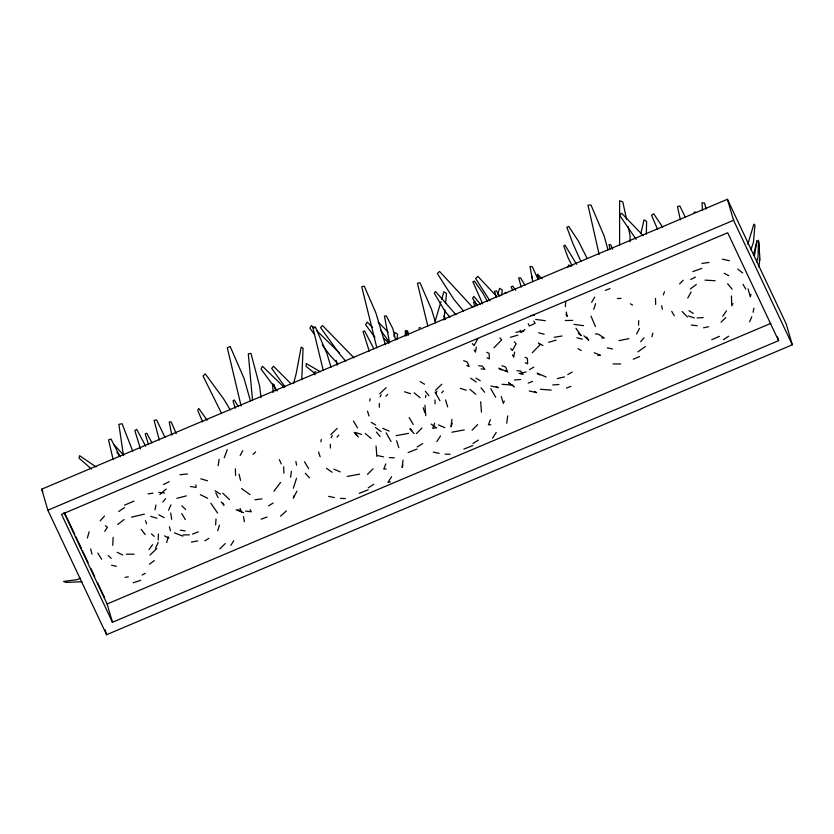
<?xml version="1.0" encoding="UTF-8"?>
<svg xmlns="http://www.w3.org/2000/svg" width="834" height="834" viewBox="0 0 834 834"><rect width="100%" height="100%" fill="white"/><g stroke="black" fill="none" stroke-linecap="round" stroke-linejoin="round"><path stroke-width="1.25" d="M405.282 335.893L405.334 330.702L407.357 331.473L408.087 335.143M646.36 234.062L646.6 221.333L643.984 219.853L640.866 233.551M638.552 325.187L638.677 320.663M158.179 540.015L158.356 534.031M406.367 335.8L406.512 330.9L407.638 331.098L408.233 334.903M619.599 245.029L619.62 200.754L622.789 201.87L626.543 219.227M112.746 545.332L113.163 537.304M215.62 524.93L216.016 518.957M565.358 306.631L565.702 301.481M397.109 339.261L397.589 334.194L394.993 332.568L393.898 336.258M443.98 320.006L444.939 309.873M445.544 303.545L446.492 293.412L443.897 291.775L441.707 299.156M501.734 295.027L502.214 289.961L499.618 288.335L497.783 294.485M403.051 460.118L402.082 467.488L402.958 465.143M451.955 419.325L450.986 426.706L452.299 423.182M506.707 423.265L507.677 415.885M290.586 477.257L291.441 471.293M218.133 465.695L219.154 459.336M320.85 441.791L321.257 439.476M369.764 400.998L370.16 398.694M425.476 397.557L425.882 395.243M754.416 256.038L757.001 240.651L753.415 255.423M476.318 347.132L475.432 352.146L474.202 349.946M514.62 352.104L513.723 357.119L512.493 354.919M154.999 509.845L155.948 505.05M753.102 312.291L753.926 308.153M301.762 379.637L303.076 348.258L301.178 347.09L296.195 373.611L293.547 383.588M166.737 542.507L168.124 536.606M750.975 294.329L750.287 296.831L748.098 288.898M758.471 266.817L759.493 263.064L759.357 259.166M293.985 495.761L293.307 498.138L296.914 491.184M87.372 538.013L89.144 531.79M651.844 336.759L652.876 333.152M435.129 321.309L440.978 301.616M756.501 261.886L758.023 256.976L758.513 240.244L760.055 260.229M293.328 488.276L296.55 478.226M593.756 309.341L595.58 303.649M217.695 530.643L219.478 525.159M663.353 294.892L664.479 291.692M750.85 249.731L753.425 242.402L754.968 225.117L753.863 224.148L747.827 244.206M224.263 457.814L227.265 449.62M504.289 401.06L503.382 403.427L501.234 396.494M567.86 267.297L568.757 264.962L571.196 266.473M385.798 463.933L383.765 469.052L386.194 468.958M434.702 423.14L432.669 428.259L435.098 428.165M490.413 419.7L488.38 424.819L490.819 424.725M749.61 321.788L751.799 316.712M168.562 510.179L170.97 504.862M155.499 548.157L158.22 542.35M331.161 437.746L332.266 435.494M380.064 396.953L381.18 394.711M435.775 393.512L436.891 391.261M636.551 333.986L639.511 328.44M240.14 455.531L242.788 450.641M687.769 298.092L691.094 291.983M477.799 338.781L474.056 345.578L472.398 343.629M732.961 303.555L731.72 305.807L731.46 295.976M591.65 302.294L594.715 297.06M230.851 545.353L233.749 540.724M391.615 476.694L387.935 482.354L390.427 481.864M436.849 441.572L440.519 435.911M492.56 438.131L496.23 432.46M104.75 531.279L107.45 527.192L105.376 525.764M722.724 316.253L726.508 310.832M149.036 549.596L152.58 544.685M273.938 491.247L280.631 482.396M162.797 502.026L165.559 498.596M640.658 341.679L644.067 337.801M100.132 520.875L104.511 516.038M337.03 437.089L338.771 435.192M385.944 396.296L387.674 394.399M441.655 392.856L443.396 390.958M493.947 347.809L501.714 339.834L500.004 337.926M532.238 352.782L540.015 344.807L538.305 342.889M679.574 283.904L683.202 280.234M253.109 454.384L255.6 451.882M367.471 474.41L373.069 468.823M416.374 433.617L421.973 428.04M472.086 430.177L477.684 424.589M219.863 548.897L225.243 543.559M149.943 555.1L156.802 548.522M330.806 434.556L337.176 428.467M379.72 393.763L386.09 387.685M435.431 390.322L441.801 384.234M721.014 322.153L725.809 317.598M280.526 516.225L286.323 510.898M159.847 494.458L166.206 489.026M117.761 524.471L124.099 519.54M524.857 329.586L521.052 332.537L520.082 330.201M149.411 564.232L154.28 560.604M690.344 288.939L696.317 284.488M637.916 351.844L645.412 346.537M118.657 511.544L124.454 507.635M723.422 339.657L728.655 336.227M417.208 446.982L422.702 443.521M368.294 487.775L373.788 484.304M472.92 443.542L478.414 440.081M268.59 505.831L273.187 503.006M204.778 540.818L208.896 538.368M529.434 369.66L533.812 367.116M567.735 374.622L572.114 372.079M142.134 575.043L145.325 573.333M163.443 484.554L169.229 481.625M690.708 279.463L695.441 277.086M315.7 371.693L314.137 372.381L314.887 374.82M418.762 328.148L420.326 327.46M711.736 339.719L719.461 336.352M124.589 505.133L133.993 501.109M633.235 359.235L639.615 356.525M41.7 489.193L727.425 199.284L786.149 323.79L792.3 344.807L106.575 634.716L47.851 510.21L41.7 489.193L42.805 491.549M47.851 510.21L733.566 220.301L727.425 199.284M777.517 336.988L778.591 340.647L112.454 622.268L107.106 603.983L770.845 323.373M80.575 578.181L76.999 579.672L63.53 581.434L65.959 582.434L81.982 581.725M192.508 534.125L198.325 531.811M408.107 452.57L417.073 449.015M463.819 449.119L472.795 445.575M359.204 493.353L368.169 489.808M605.317 290.399L610.029 288.564M528.141 383.098L532.613 381.378M566.442 388.071L570.915 386.351M261.167 519.207L267.12 516.986M692.793 271.582L701.853 268.412M133.169 582.789L140.654 580.297M510.325 337.332L517.799 335.174M548.616 342.305L556.09 340.136M176.818 498.305L186.336 495.896M131.48 517.163L144.376 514.151M519.05 373.559L526.181 371.943M557.352 378.532L564.472 376.916M703.573 327.783L708.639 326.73M618.995 340.626L628.94 338.635M191.434 542.09L197.679 540.901M396.108 435.661L408.577 433.357M451.83 432.21L464.288 429.906M347.205 476.443L359.673 474.139M125.1 577.399L128.29 576.836M515.933 332.318L523.742 331.015M554.235 337.29L562.043 335.987M701.967 263.461L709.004 262.439M255.016 499.795L261.959 498.857M148.056 493.843L153.039 493.207M597.842 355.482L600.407 355.211L594.225 352.751M179.956 474.723L187.41 473.983M504.716 292.88L506.718 292.703M693.961 212.232L695.754 212.076M514.432 380.012L520.635 379.522M552.723 384.974L558.936 384.484M697.109 317.952L703.218 317.546M617.504 298.53L621.069 298.384M595.32 334.007L597.863 333.923L604.285 338.031L601.721 338.031M530.685 315.492L534.375 315.419M565.296 320.527L572.677 320.392M183.188 534.948L189.391 534.834M126.257 554.193L134.076 554.203M613.126 363.937L620.725 363.968M445.054 454.144L450.068 454.322M389.332 457.595L394.357 457.772M340.428 498.378L345.443 498.555M704.991 280.161L715.124 280.704M502.068 384.286L512.889 385.131M540.359 389.259L551.18 390.093M478.622 365.772L482.333 366.084L484.867 369.295L481.062 368.899M516.913 370.744L520.625 371.057L523.158 374.268L520.625 373.997M158.668 492.362L164.538 492.977M245.53 511.086L251.263 511.795L250.064 509.605M691.25 325.031L697.182 325.771M573.98 324.363L583.612 325.677M535.678 319.401L545.311 320.704M190.517 486.503L196.073 487.4L195.927 484.867M180.342 530.143L185.106 530.935M607.256 347.861L612.51 348.935M722.317 259.207L729.437 260.698M433.284 452.132L439.174 453.383M377.573 455.583L383.452 456.834M328.659 496.366L334.549 497.617M111.579 565.254L116.437 566.317M529.288 390.958L536.648 392.678L534.531 391.407M490.997 385.996L498.346 387.716L496.24 386.434M576.951 337.76L582.445 339.198M538.649 332.797L544.143 334.226M200.785 478.799L207.51 480.811M150.725 516.34L156.938 518.248M460.295 388.342L466.269 390.208M404.584 391.792L410.547 393.658M355.68 432.575L361.643 434.441M688.519 315.982L694.232 317.91M537.784 374.091L540.171 374.925M499.483 369.128L501.87 369.962M501.953 365.688L505.602 367.002L507.437 371.484L505.05 370.567M463.652 360.715L467.301 362.039L469.135 366.512L466.759 365.594M236.053 509.803L243.622 512.649M174.442 532.905L182.896 536.116M537.033 373.111L546.145 377.02M498.732 368.138L507.854 372.047M438.465 424.892L444.835 427.644M382.754 428.332L389.124 431.084M333.85 469.125L340.22 471.877M525.024 357.286L527.401 358.328L527.651 363.832L525.337 362.748M486.722 352.313L489.11 353.366L489.349 358.87L487.035 357.776M117.219 552.327L122.713 554.964M200.337 494.666L207.676 498.305M724.162 273.239L728.749 275.689M238.097 509.699L240.307 510.877M158.846 514.818L164.131 517.643M630.368 303.816L632.547 305.025M164.538 535.887L168.864 538.337M578.035 348.643L581.235 350.488M539.734 343.671L542.934 345.516M320.371 371.745L306.307 363.561L306.13 366.397L315.085 373.59M475.891 378.115L480.238 380.752M420.18 381.555L424.527 384.193M371.266 422.348L375.623 424.986M215.016 490.757L220.51 494.124M689.009 310.696L693.304 313.448M96.118 466.957L79.595 455.687L79.001 458.054L91.479 469.062M508.959 383.129L514.536 387.028M470.668 378.156L476.235 382.055M431.126 424.068L436.745 428.03M375.415 427.519L381.034 431.48M326.501 468.301L332.12 472.263M241.568 488.547L250.023 494.625M508.448 382.525L510.481 384.026M737.777 269.121L742.698 272.947M578.285 333.339L581.267 335.664L575.971 328.273M469.917 389.353L475.766 394.253M414.196 392.804L420.055 397.703M365.292 433.586L371.151 438.486M151.486 533.937L154.248 536.366M108.17 555.6L111.266 558.332M181.76 505.831L185.638 509.449M583.904 335.81L588.721 340.314L586.688 337.061M222.751 493.155L229.506 499.587M372.569 327.345L367.137 322.06L365.615 324.739L374.904 337.29M383.432 337.906L388.863 343.191M314.137 328.148L311.416 325.51L309.894 328.189L314.543 334.465M316.847 330.785L339.49 352.959M284.238 387.424L262.512 366.293L260.99 368.972L277.253 390.927M378.167 322.06L388.206 332.12M290.889 383.661L273.542 366.293L271.665 368.367L285.009 386.851M682.108 311.509L687.477 316.983M542.09 278.817L537.596 274.188L537.346 275.533L539.515 278.525M643.254 235.709L621.601 213.233L619.641 215.266L636.154 239.368M496.386 296.028L477.882 276.419L475.599 278.473L489.923 300.845M409.89 429.03L414.133 433.576M338.02 363.926L330.035 355.367L322.289 344.911M354.179 432.481L358.422 437.026M305.265 473.264L309.508 477.809M114.31 444.991L123.713 455.176M353.929 357.755L322.456 325.51L320.569 327.574L339.855 354.283L345.693 361.101M514.349 341.825L516.1 343.754L512.357 350.551L510.7 348.591M455.937 314.731L435.536 291.483L434.285 293.234L444.981 311.332L449.964 317.201M472.669 307.287L439.581 271.457L437.308 273.51L453.665 299.072L463.527 311.009M480.509 304.233L473.837 296.456L472.586 298.207L476.985 305.651M221.218 501.922L224.002 505.248L222.845 503.1M727.623 283.706L732.158 289.221M480.999 387.779L484.69 392.261M425.288 391.219L428.978 395.712M376.374 432.012L380.075 436.495M410.349 428.666L411.86 430.636M355.399 433.096L356.91 435.056M141.248 529.392L145.199 534.573M380.731 330.295L389.634 342.628M515.714 290.326L512.722 286.125L511.169 286.75L512.618 290.274M207.145 420.263L198.721 408.389L197.741 410.464L202.704 421.962M116.927 452.268L119.888 456.49M210.846 503.236L217.57 513.046M662.686 227.213L653.689 213.775L651.531 215.297L657.609 229.371M97.745 553.057L101.665 559.28M499.754 296.143L496.459 290.858L494.499 291.327L496.47 297.519M230.215 409.828L223.533 398.756L205.258 373.872L203.048 376.04L221.406 413.07M524.94 285.207L520.562 277.899L518.717 277.805L521.167 287.073M181.749 513.577L185.336 519.603M409.16 417.563L413.257 424.485M353.449 421.003L357.546 427.936M304.535 461.796L308.643 468.718M743.031 284.384L745.794 289.117M477.225 305.744L474.744 301.491L473.639 302.158L474.671 306.683M671.724 311.363L674.299 315.794M237.982 406.221L234.375 399.966L232.999 400.893L235.282 408.191M490.767 388.665L495.667 397.276M435.056 392.105L439.956 400.727M386.142 432.898L391.042 441.509M576.638 264.347L564.941 245.05L563.763 245.967L567.954 257.477L571.957 265.514M533.875 321.121L535.105 323.352L529.361 325.99L528.235 323.707M487.577 301.647L482.657 292.724L474.431 281.152L472.878 281.777L482.657 303.868M565.963 314.262L567.183 316.493L566.276 312.062M151.934 442.833L146.784 433.2L145.199 433.868L148.452 444.491M145.637 446.075L136.682 429.312L134.847 430.573L140.446 448.859M120.138 456.771L110.995 439.007L108.556 439.904L113.153 459.659M443.844 315.971L445.606 319.432M587.178 258.498L578.442 241.13L568.715 226.41L566.849 227.286L573.146 244.153L580.933 261.469M685.204 217.028L679.835 205.956L677.469 206.592L680.367 219.853M215.797 492.821L218.081 497.575M164.965 437.36L156.604 419.888L154.102 420.419L159.304 440.029M733.566 220.301L792.3 344.807M778.591 340.647L727.686 232.749L61.56 514.37L112.454 622.268M64.812 513.296L74.779 534.406M75.884 536.752L81.409 548.48M82.524 550.826L88.05 562.554M90.823 568.413L94.69 576.628M97.463 582.486L104.646 597.738M63.957 512.503L107.106 603.983M538.18 279.505L532.342 266.838L530.007 266.359L532.738 281.725M279.327 459.649L281.256 463.892M240.036 508.448L241.797 512.347M612.698 249.21L610.738 244.789L609.049 244.529L610.019 249.23M176.235 433.544L171.147 421.879L169.219 421.941L171.804 435.098M591.035 316.159L595.445 326.584M373.893 348.821L364.614 330.91L363.051 331.588L369.233 351.156M132.773 451.277L122.118 423.735L118.876 424.37L123.328 454.697M145.47 520.718L146.638 523.794M423.192 407.753L424.777 412.569M367.481 411.193L369.066 416.02M318.578 451.986L320.152 456.803M445.523 399.934L447.67 406.877M396.619 440.727L398.767 447.66M435.661 322.977L431.605 309.529L419.971 282.716L417.427 283.268L427.811 326M385.475 344.755L375.884 312.969L364.26 286.166L361.716 286.708L376.864 347.955M331.035 367.21L326.98 353.762L315.346 326.949L312.813 327.501L323.196 370.233M105.126 629.764L106.575 634.716M531.612 275.689L532.426 278.577M250.44 400.977L244.049 378.438L230.205 346.537L227.317 347.736L241.089 405.991M169.375 526.754L170.511 530.789M706.158 209.094L704.511 203.006L702.019 202.766L702.509 210.356M607.986 250.002L604.296 236.356L590.993 205.039L587.98 205.143L599.146 254.485M90.645 548.928L91.99 554.162M395.587 339.782L392.835 328.648L386.361 315.95L384.422 315.992L389.374 341.752M275.574 390.781L274.094 384.484L272.666 384.047L273.072 392.533M239.097 474.16L240.536 480.436M661.643 305.713L662.425 309.289M628.148 226.671L630.024 235.344L630.087 241.745M336.217 360.392L337.165 365.209M295.872 461.483L296.591 465.153M243.486 516.569L244.393 521.771M170.73 513.025L171.679 519.29M261.011 397.609L259.635 386.121L250.951 353.366L248.303 353.835L252.546 400.299M480.665 401.8L481.479 412.163M424.954 405.251L425.767 415.613M376.051 446.034L376.853 456.396M758.742 242.235L759.076 251.347M235.355 468.833L235.595 475.599M283.685 466.8L283.894 473.191M655.493 298.478L655.639 304.452M434.983 399.997L435.046 403.823M379.272 403.437L379.334 407.263M330.358 444.23L330.42 448.056"/></g></svg>
